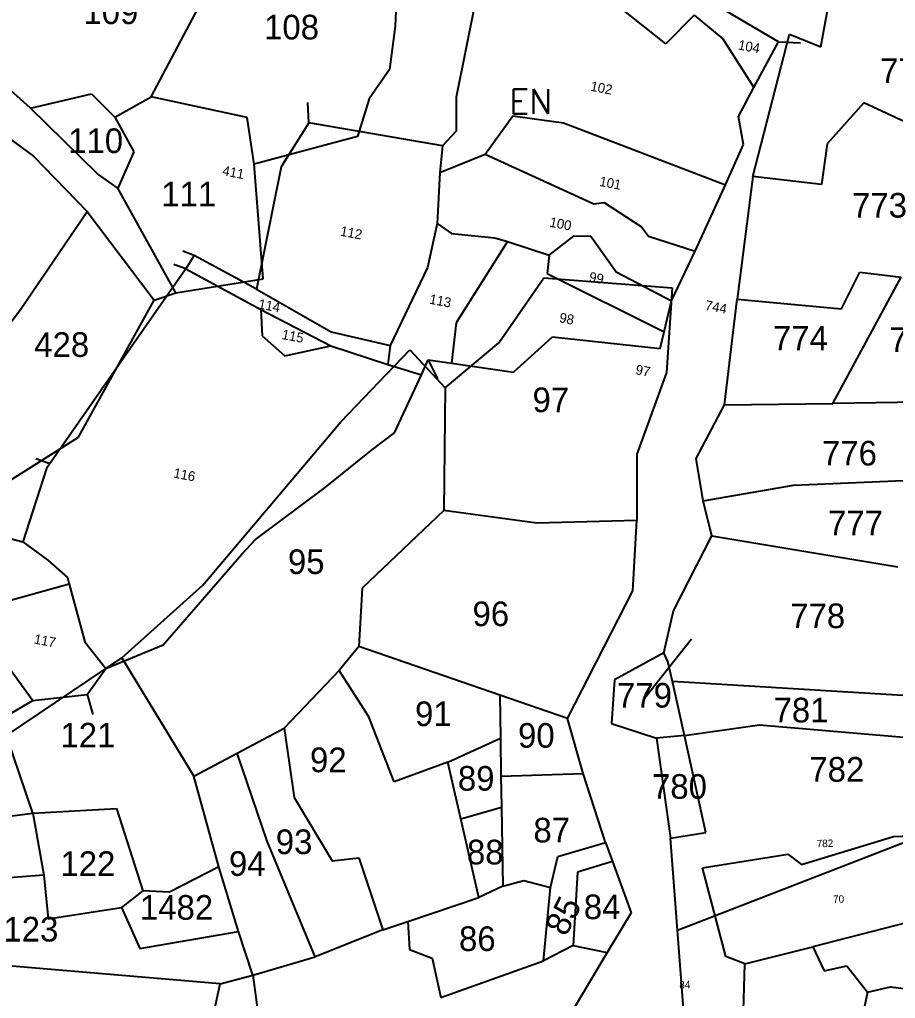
# Model space of a CAD drawing. Header units: metres. Extents: x 291362 to 296970, y 2012513 to 2016467.
# Drawn here: x 293501 to 293827.8, y 2014657.6 to 2015022.6 of the extents above; entities that cross this region are included whole.
import ezdxf
from ezdxf.enums import TextEntityAlignment as Align

# ---------------------------------------------------------------- set-up
doc = ezdxf.new("R2010")
doc.units = ezdxf.units.M
for name, color, linetype in [('POLY_PARCEL', 6, 'Continuous'), ('TEXT_MAPIN', 7, 'Continuous'), ('TEXT_PARCEL', 7, 'Continuous')]:
    doc.layers.add(name, color=color, linetype=linetype)
doc.styles.get("Standard").update_dxf_attribs({"font": 'simplex.shx'})
doc.styles.add('TEXT_MAP', font='')
doc.styles.get('TEXT_MAP').set_extended_font_data('Kruti Dev 050')
doc.dimstyles.get("Standard").update_dxf_attribs({"dimtxt": 0.18, "dimasz": 0.18, "dimexe": 0.18, "dimexo": 0.0625, "dimgap": 0.09, "dimtad": 0, "dimtih": 1, "dimtoh": 1, "dimdec": 4, "dimzin": 0, "dimdsep": 46, "dimtxsty": 'Standard', "dimcen": 0.09, "dimadec": 0, "dimazin": 0, "dimtfac": 1, "dimtdec": 4, "dimtofl": 0, "dimtmove": 0, "dimatfit": 3, "dimfxl": 1, "dimtolj": 1, "dimtzin": 0, "dimarcsym": 0})

msp = doc.modelspace()

# ---------------------------------------------------------------- linework, layer by layer
at = {"layer": 'POLY_PARCEL'}
for p, q in [((293550.11, 2014993.89), (293579.92, 2015050.24)), ((293799.9, 2015012.53), (293806.21, 2015045.67)), ((293673.11, 2015039.35), (293663.91, 2014993.69)), ((293742.14, 2015013.66), (293712.75, 2015037)), ((293641.73, 2015034.86), (293641.18, 2015020.23)), ((293784.12, 2015014.36), (293757.1, 2015030.41)), ((293752.67, 2015024.29), (293742.14, 2015013.66)), ((293752.67, 2015024.29), (293763.41, 2015015.48)), ((293641.18, 2015020.23), (293639.02, 2015003.98)), ((293763.41, 2015015.48), (293774.99, 2014997.3)), ((293774.64, 2014964.14), (293788.32, 2015017.26)), ((293788.32, 2015017.26), (293799.9, 2015012.53)), ((293774.99, 2014997.3), (293784.12, 2015014.36)), ((293784.12, 2015014.36), (293792.37, 2015013.94)), ((293639.02, 2015003.98), (293631.43, 2014993.14)), ((293505.11, 2014989.56), (293493.73, 2014999.85)), ((293769.21, 2014986.49), (293774.99, 2014997.3)), ((293505.11, 2014989.56), (293527.88, 2014994.98)), ((293527.88, 2014994.98), (293536.56, 2014986.31)), ((293536.56, 2014986.31), (293550.11, 2014993.89)), ((293585.89, 2014986.1), (293550.11, 2014993.89)), ((293631.43, 2014993.14), (293627.09, 2014979.06)), ((293663.91, 2014993.69), (293663.89, 2014981.01)), ((293530.05, 2014965.18), (293505.11, 2014989.56)), ((293608.9, 2014984.2), (293608.53, 2014991.73)), ((293815.95, 2014991.59), (293802.27, 2014976.34)), ((293838.58, 2014981.07), (293815.95, 2014991.59)), ((293536.56, 2014986.31), (293543.6, 2014973.31)), ((293588.6, 2014968.76), (293585.89, 2014986.1)), ((293674.72, 2014972.48), (293685.11, 2014986.77)), ((293685.11, 2014986.77), (293704.01, 2014984.12)), ((293771.15, 2014976.1), (293769.21, 2014986.49)), ((293608.9, 2014984.2), (293598.57, 2014967.73)), ((293658.77, 2014975.52), (293608.9, 2014984.2)), ((293704.01, 2014984.12), (293764.33, 2014961.07)), ((293495.9, 2014979.27), (293506.2, 2014971.68)), ((293627.09, 2014979.06), (293588.6, 2014968.76)), ((293663.89, 2014981.01), (293658.77, 2014975.52)), ((293658.77, 2014975.52), (293657.84, 2014965.64)), ((293764.33, 2014961.07), (293771.15, 2014976.1)), ((293802.27, 2014976.34), (293800.16, 2014961.09)), ((293506.2, 2014971.68), (293526.26, 2014951.09)), ((293543.6, 2014973.31), (293537.64, 2014959.76)), ((293657.84, 2014965.64), (293674.72, 2014972.48)), ((293674.72, 2014972.48), (293715.26, 2014953.96)), ((293591.85, 2014925.96), (293588.6, 2014968.76)), ((293598.57, 2014967.73), (293589.37, 2014922.08)), ((293537.64, 2014959.76), (293530.05, 2014965.18)), ((293657.84, 2014965.64), (293656.81, 2014946.56)), ((293774.64, 2014964.14), (293768.71, 2014918.42)), ((293800.16, 2014961.09), (293774.64, 2014964.14)), ((293559.32, 2014920.75), (293537.64, 2014959.76)), ((293753.08, 2014936.3), (293764.33, 2014961.07)), ((293715.26, 2014953.96), (293719.18, 2014954.41)), ((293719.18, 2014954.41), (293733.02, 2014945.31)), ((293501.33, 2014914.59), (293526.26, 2014951.09)), ((293526.26, 2014951.09), (293551.19, 2014918.05)), ((293656.81, 2014946.56), (293653.22, 2014930.24)), ((293656.81, 2014946.56), (293662.11, 2014942.91)), ((293733.02, 2014945.31), (293735.72, 2014941.92)), ((293662.11, 2014942.91), (293678.32, 2014941.26)), ((293698.64, 2014934.74), (293707.94, 2014942.07)), ((293707.94, 2014942.07), (293714.13, 2014941.84)), ((293714.13, 2014941.84), (293723.57, 2014928.55)), ((293735.72, 2014941.92), (293753.08, 2014936.3)), ((293683.09, 2014939.87), (293663.88, 2014909.53)), ((293678.32, 2014941.26), (293683.09, 2014939.87)), ((293683.09, 2014939.87), (293698.64, 2014934.74)), ((293566.14, 2014934.66), (293561.98, 2014936.24)), ((293566.14, 2014934.66), (293563.05, 2014929.74)), ((293589.37, 2014922.08), (293566.14, 2014934.66)), ((293698.64, 2014934.74), (293697.82, 2014927.96)), ((293744.3, 2014917.71), (293753.08, 2014936.3)), ((293563.05, 2014929.74), (293558.53, 2014931.27)), ((293563.05, 2014929.74), (293511.11, 2014855.27)), ((293563.05, 2014929.74), (293591.06, 2014914.58)), ((293653.22, 2014930.24), (293639.27, 2014901.06)), ((293697.82, 2014927.96), (293741.53, 2014906.18)), ((293723.57, 2014928.55), (293744.3, 2014917.71)), ((293807.64, 2014914.74), (293814.48, 2014928.41)), ((293814.48, 2014928.41), (293829.95, 2014926.54)), ((293559.32, 2014920.75), (293591.85, 2014925.96)), ((293679.81, 2014902.12), (293696.64, 2014926.31)), ((293696.64, 2014926.31), (293744.51, 2014922.63)), ((293804.48, 2014879.51), (293829.95, 2014926.54)), ((293551.19, 2014918.05), (293559.32, 2014920.75)), ((293589.37, 2014922.08), (293617.25, 2014906.22)), ((293744.51, 2014922.63), (293742.41, 2014891.08)), ((293523.01, 2014866.91), (293551.19, 2014918.05)), ((293741.53, 2014906.18), (293744.3, 2014917.71)), ((293763.98, 2014878.99), (293768.71, 2014918.42)), ((293768.71, 2014918.42), (293807.64, 2014914.74)), ((293460.13, 2014859.87), (293501.33, 2014914.59)), ((293591.06, 2014914.58), (293591.56, 2014904.66)), ((293591.06, 2014914.58), (293617.21, 2014900.96)), ((293663.88, 2014909.53), (293662.18, 2014894.51)), ((293617.25, 2014906.22), (293639.27, 2014901.06)), ((293740.05, 2014900.01), (293741.53, 2014906.18)), ((293591.56, 2014904.66), (293599.98, 2014897.31)), ((293659.82, 2014885.3), (293679.81, 2014902.12)), ((293685.32, 2014891.2), (293699.91, 2014904.4)), ((293699.91, 2014904.4), (293740.05, 2014900.01)), ((293599.98, 2014897.31), (293617.21, 2014900.96)), ((293617.21, 2014900.96), (293638.41, 2014894.05)), ((293620.89, 2014872.68), (293646.67, 2014899.49)), ((293639.27, 2014901.06), (293638.41, 2014894.05)), ((293646.67, 2014899.49), (293659.82, 2014885.3)), ((293638.41, 2014894.05), (293650.92, 2014890.2)), ((293650.92, 2014890.2), (293653.49, 2014895.75)), ((293653.49, 2014895.75), (293662.18, 2014894.51)), ((293653.49, 2014895.75), (293656.93, 2014888.69)), ((293662.18, 2014894.51), (293685.32, 2014891.2)), ((293742.41, 2014891.08), (293731.36, 2014860.59)), ((293640.88, 2014868.53), (293650.92, 2014890.2)), ((293659.82, 2014885.3), (293659.29, 2014839.56)), ((293763.98, 2014878.99), (293804.48, 2014879.51)), ((293844.46, 2014880.04), (293804.48, 2014879.51)), ((293753.46, 2014859.01), (293763.98, 2014878.99)), ((293569.34, 2014811.69), (293620.89, 2014872.68)), ((293632.21, 2014861.91), (293640.88, 2014868.53)), ((293498.07, 2014851.2), (293523.01, 2014866.91)), ((293614.99, 2014848.2), (293632.21, 2014861.91)), ((293512.27, 2014856.94), (293507.07, 2014858.81)), ((293731.36, 2014860.59), (293731.36, 2014835.88)), ((293756.09, 2014843.24), (293753.46, 2014859.01)), ((293511.11, 2014855.27), (293502.27, 2014827.85)), ((293789.75, 2014849.02), (293838.15, 2014851.12)), ((293589.05, 2014828.76), (293614.99, 2014848.2)), ((293756.09, 2014843.24), (293789.75, 2014849.02)), ((293759.24, 2014830.09), (293756.09, 2014843.24)), ((293659.29, 2014839.56), (293628.78, 2014810.64)), ((293694.01, 2014834.83), (293659.29, 2014839.56)), ((293731.36, 2014835.88), (293694.01, 2014834.83)), ((293729.78, 2014809.59), (293731.36, 2014835.88)), ((293477.55, 2014834.51), (293502.27, 2014827.85)), ((293583.99, 2014823.26), (293589.05, 2014828.76)), ((293745.04, 2014802.23), (293759.24, 2014830.09)), ((293759.24, 2014830.09), (293828.68, 2014818.53)), ((293502.27, 2014827.85), (293511.51, 2014821.05)), ((293511.51, 2014821.05), (293518.91, 2014814.61)), ((293554.65, 2014789.44), (293583.99, 2014823.26)), ((293518.91, 2014814.61), (293519.57, 2014812.17)), ((293519.57, 2014812.17), (293491.82, 2014804.46)), ((293519.57, 2014812.17), (293525.35, 2014790.64)), ((293539.24, 2014784.67), (293569.34, 2014811.69)), ((293628.78, 2014810.64), (293627.61, 2014788.87)), ((293705.47, 2014762.06), (293729.78, 2014809.59)), ((293741.36, 2014786.46), (293745.04, 2014802.23)), ((293525.35, 2014790.64), (293533.15, 2014780.69)), ((293533.15, 2014780.69), (293554.65, 2014789.44)), ((293627.61, 2014788.87), (293620.25, 2014779.94)), ((293680.15, 2014770.78), (293627.61, 2014788.87)), ((293492.01, 2014787.9), (293505.96, 2014768.78)), ((293496.1, 2014755.75), (293539.24, 2014784.67)), ((293539.24, 2014784.67), (293566.07, 2014740.5)), ((293741.36, 2014786.46), (293722.94, 2014776.47)), ((293742.93, 2014783.3), (293741.36, 2014786.46)), ((293744.62, 2014775.8), (293742.93, 2014783.3)), ((293526.22, 2014771.01), (293533.15, 2014780.69)), ((293620.25, 2014779.94), (293599.73, 2014758.38)), ((293631.3, 2014762.59), (293620.25, 2014779.94)), ((293722.94, 2014776.47), (293721.89, 2014760.17)), ((293837.63, 2014770.16), (293744.62, 2014775.8)), ((293749.13, 2014755.75), (293744.62, 2014775.8)), ((293505.96, 2014768.78), (293526.22, 2014771.01)), ((293526.22, 2014771.01), (293528.34, 2014763.58)), ((293680.15, 2014770.78), (293680.4, 2014754.69)), ((293705.47, 2014762.06), (293680.15, 2014770.78)), ((293493.93, 2014761.7), (293505.96, 2014768.78)), ((293640.77, 2014738.4), (293631.3, 2014762.59)), ((293711.26, 2014741.56), (293705.47, 2014762.06)), ((293721.89, 2014760.17), (293738.61, 2014754.7)), ((293749.13, 2014755.75), (293777.13, 2014759.64)), ((293777.13, 2014759.64), (293839.2, 2014754.39)), ((293505.94, 2014726.72), (293496.1, 2014755.75)), ((293582.22, 2014749.08), (293599.73, 2014758.38)), ((293599.73, 2014758.38), (293603.42, 2014732.62)), ((293749.13, 2014755.75), (293738.61, 2014754.7)), ((293757.02, 2014719.47), (293749.13, 2014755.75)), ((293660.76, 2014745.76), (293680.4, 2014754.69)), ((293680.4, 2014754.69), (293680.62, 2014740.49)), ((293738.61, 2014754.7), (293743.87, 2014717.37)), ((293566.07, 2014740.5), (293582.22, 2014749.08)), ((293593.42, 2014716.32), (293582.22, 2014749.08)), ((293660.76, 2014745.76), (293640.77, 2014738.4)), ((293665.62, 2014724.56), (293660.76, 2014745.76)), ((293680.62, 2014740.49), (293711.26, 2014741.56)), ((293719.67, 2014715.79), (293711.26, 2014741.56)), ((293575.38, 2014706.74), (293566.07, 2014740.5)), ((293680.62, 2014740.49), (293680.81, 2014728.93)), ((293603.42, 2014732.62), (293617.62, 2014708.96)), ((293461.22, 2014720.94), (293505.94, 2014726.72)), ((293505.94, 2014726.72), (293537.13, 2014728.41)), ((293505.94, 2014726.72), (293510.14, 2014703.59)), ((293537.13, 2014728.41), (293546.97, 2014697.8)), ((293665.62, 2014724.56), (293680.81, 2014728.93)), ((293680.81, 2014728.93), (293681.27, 2014699.5)), ((293672.33, 2014695.29), (293665.62, 2014724.56)), ((293743.87, 2014717.37), (293757.02, 2014719.47)), ((293746.45, 2014683.16), (293838.87, 2014718.94)), ((293827.01, 2014717.99), (293857.37, 2014719.34)), ((293611.31, 2014673.21), (293593.42, 2014716.32)), ((293701.79, 2014710.54), (293719.67, 2014715.79)), ((293719.67, 2014715.79), (293722.25, 2014708.65)), ((293746.45, 2014683.16), (293743.87, 2014717.37)), ((293792.72, 2014707.53), (293827.01, 2014717.99)), ((293617.62, 2014708.96), (293627.61, 2014710.01)), ((293627.61, 2014710.01), (293636.56, 2014683.2)), ((293699.16, 2014698.97), (293701.79, 2014710.54)), ((293722.25, 2014708.65), (293709.15, 2014704.75)), ((293722.25, 2014708.65), (293729.14, 2014689.51)), ((293755.83, 2014706.3), (293787.69, 2014711.45)), ((293787.69, 2014711.45), (293792.72, 2014707.53)), ((293575.38, 2014706.74), (293556.96, 2014697.28)), ((293582.74, 2014682.56), (293575.38, 2014706.74)), ((293709.15, 2014704.75), (293707.57, 2014677.41)), ((293764.46, 2014673.27), (293755.83, 2014706.3)), ((293510.14, 2014703.59), (293481.74, 2014701.48)), ((293510.14, 2014703.59), (293511.72, 2014687.29)), ((293681.27, 2014699.5), (293689.16, 2014701.6)), ((293689.16, 2014701.6), (293699.16, 2014698.97)), ((293546.97, 2014697.8), (293539.08, 2014691.49)), ((293556.96, 2014697.28), (293546.97, 2014697.8)), ((293681.27, 2014699.5), (293672.33, 2014695.29)), ((293696.53, 2014671.63), (293699.16, 2014698.97)), ((293645.85, 2014686.34), (293672.33, 2014695.29)), ((293511.72, 2014687.29), (293539.08, 2014691.49)), ((293539.08, 2014691.49), (293545.92, 2014676.25)), ((293846.6, 2014689.58), (293796.99, 2014676.89)), ((293636.56, 2014683.2), (293645.85, 2014686.34)), ((293645.85, 2014686.34), (293646.55, 2014675.84)), ((293729.14, 2014689.51), (293720.28, 2014674.74)), ((293545.92, 2014676.25), (293582.74, 2014682.56)), ((293588, 2014666.26), (293582.74, 2014682.56)), ((293636.56, 2014683.2), (293611.31, 2014673.21)), ((293749.66, 2014640.61), (293746.45, 2014683.16)), ((293646.55, 2014675.84), (293654.97, 2014672.68)), ((293707.57, 2014677.41), (293696.53, 2014671.63)), ((293707.57, 2014677.41), (293720.28, 2014674.74)), ((293771.55, 2014670.49), (293796.99, 2014676.89)), ((293796.99, 2014676.89), (293801.21, 2014667.89)), ((293588, 2014666.26), (293611.31, 2014673.21)), ((293654.97, 2014672.68), (293658.13, 2014657.96)), ((293658.13, 2014657.96), (293696.53, 2014671.63)), ((293720.28, 2014674.74), (293707.05, 2014652.7)), ((293771.55, 2014670.49), (293764.46, 2014673.27)), ((293575.9, 2014663.1), (293489.1, 2014670.46)), ((293770.85, 2014642.54), (293771.55, 2014670.49)), ((293801.21, 2014667.89), (293809.65, 2014669.81)), ((293809.65, 2014669.81), (293817.33, 2014659.94)), ((293575.9, 2014663.1), (293588, 2014666.26)), ((293588, 2014666.26), (293594.84, 2014615.79)), ((293566.43, 2014619.47), (293575.9, 2014663.1)), ((293817.33, 2014659.94), (293825.99, 2014661.92)), ((293825.99, 2014661.92), (293834.85, 2014660.91)), ((293817.33, 2014659.94), (293814.56, 2014646.41))]:
    msp.add_line(p, q, dxfattribs=at)

# ---------------------------------------------------------------- texts
at = {"layer": 'TEXT_MAPIN'}
msp.add_text('EN', height=9.19, dxfattribs=at).set_placement((293691.77, 2014992.06), align=Align.MIDDLE)
at = {"layer": 'TEXT_PARCEL', "style": 'TEXT_MAP'}
for s, p in [('109', (293535.11, 2015025.56)), ('108', (293602.49, 2015019.84)), ('772', (293832.3, 2015003.64)), ('110', (293529.4, 2014977.48)), ('111', (293564.16, 2014957.55)), ('773', (293821.85, 2014953.41)), ('428', (293516.75, 2014901.46)), ('774', (293792.31, 2014903.85)), ('775', (293835.74, 2014903.18)), ('97', (293699.23, 2014880.85)), ('776', (293810.63, 2014860.97)), ('777', (293812.9, 2014834.93)), ('95', (293607.98, 2014820.5)), ('96', (293676.84, 2014801.05)), ('778', (293798.78, 2014800.31)), ('779', (293734.17, 2014770.68)), ('781', (293792.57, 2014765.16)), ('91', (293655.39, 2014763.8)), ('121', (293526.51, 2014755.88)), ('90', (293693.82, 2014755.73)), ('92', (293616.2, 2014746.61)), ('89', (293671.39, 2014739.72)), ('782', (293805.92, 2014743.07)), ('780', (293747.22, 2014736.68)), ('87', (293699.56, 2014720.4)), ('93', (293603.44, 2014716.06)), ('88', (293674.76, 2014712.22)), ('122', (293526.52, 2014707.98)), ('94', (293585.97, 2014707.93)), ('1482', (293559.59, 2014691.59)), ('84', (293718.36, 2014691.8)), ('123', (293505.25, 2014683.47)), ('86', (293671.8, 2014679.92))]:
    msp.add_text(s, height=9.19, dxfattribs=at).set_placement(p, align=Align.MIDDLE)
for s, height, rotation, p in [('104', 3.638, 349.1934, (293773.2, 2015012.58)), ('102', 3.638, 349.1934, (293718.13, 2014997.17)), ('411', 3.638, 349.1934, (293580.81, 2014965.69)), ('101', 3.638, 349.1934, (293721.46, 2014961.68)), ('100', 3.638, 349.1934, (293702.88, 2014946.49)), ('112', 3.638, 349.1934, (293624.79, 2014943.16)), ('99', 3.638, 349.1934, (293716.27, 2014926.32)), ('113', 3.638, 349.1934, (293658.03, 2014917.77)), ('114', 3.638, 349.1934, (293594.22, 2014915.97)), ('744', 3.638, 349.1934, (293760.89, 2014915.46)), ('98', 3.638, 349.1934, (293705.16, 2014911.13)), ('115', 3.638, 349.1934, (293602.98, 2014904.57)), ('97', 3.638, 349.1934, (293733.6, 2014891.72)), ('116', 3.638, 349.1934, (293562.55, 2014852.94)), ('117', 3.638, 349.1934, (293510.52, 2014791.05)), ('782', 2.775, 1.9219, (293801.5, 2014715.45)), ('85', 9.19, 63.4216, (293703.81, 2014688.52)), ('70', 2.775, 1.9219, (293806.59, 2014694.69)), ('84', 2.775, 1.9219, (293749.22, 2014662.79))]:
    msp.add_text(s, height=height, rotation=rotation, dxfattribs=at).set_placement(p, align=Align.MIDDLE)

# ---------------------------------------------------------------- leaders
msp.add_leader([(293751.72, 2014791.57), (293734.34, 2014769.64)], dimstyle='Standard', override={"dimtxt": 2.5, "dimasz": 2.5, "dimexe": 1.25, "dimexo": 0.625, "dimgap": 0.625, "dimtad": 1, "dimtih": 0, "dimtoh": 0, "dimzin": 8, "dimcen": 2.5, "dimtofl": 1})

doc.saveas('drawing.dxf')
